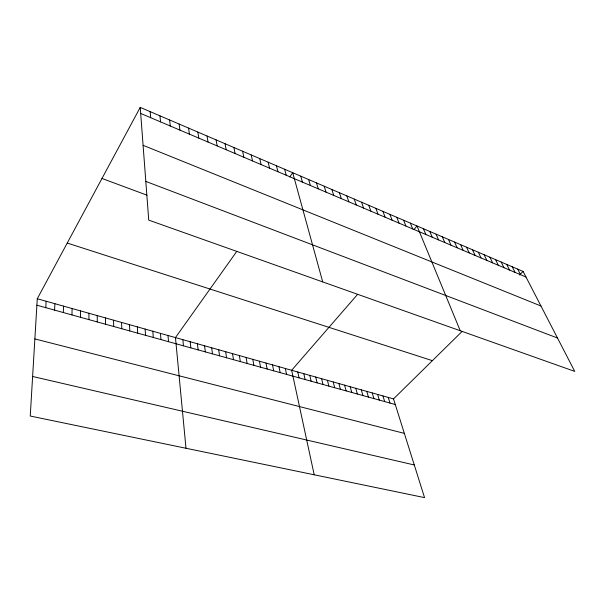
<?xml version="1.0" encoding="UTF-8"?>
<svg xmlns="http://www.w3.org/2000/svg" width="605" height="605" viewBox="0 0 605 605"><rect width="100%" height="100%" fill="white"/><g stroke="black" fill="none" stroke-linecap="round" stroke-linejoin="round"><path stroke-width="0.91" d="M88.935 319.637L88.935 313.269M80.495 317.3L80.556 310.909M71.965 314.933L72.086 308.527M63.336 312.543L63.525 306.122M54.616 310.131L54.873 303.687M45.798 307.688L46.124 301.229M37.276 298.741L30.25 416.036L424.551 497.62L393.507 398.907L37.276 298.741L140.224 107.38L523.106 271.433L574.75 371.409L148.739 220.122L140.224 107.38M236.774 251.4L175.458 337.598L185.992 448.26M289.712 176.978L292.729 172.727L322.715 281.907M357.563 294.408L291.655 370.268L314.199 474.781M414.062 229.378L417.019 225.975L460.246 330.746M393.507 398.907L462.038 331.502M519.483 274.995L523.106 271.433M32.617 376.484L414.289 464.98M34.863 338.921L404.352 433.384M36.882 305.215L395.269 404.511M67.231 243.051L432.393 360.656M101.98 178.467L146.924 195.158M145.82 181.409L557.5 338.013M143.09 145.313L540.968 306.009M140.685 113.445L525.995 277.029M517.698 269.119L520.565 274.723M512.238 266.782L515.082 272.394M506.725 264.415L509.546 270.049M501.159 262.033L503.957 267.675M495.533 259.621L498.308 265.277M489.853 257.185L492.606 262.85M484.121 254.728L486.844 260.407M478.328 252.247L481.02 257.934M472.475 249.744L475.144 255.439M466.561 247.211L469.208 252.92M460.594 244.647L463.203 250.372M454.559 242.06L457.146 247.8M448.464 239.451L451.02 245.199M442.3 236.812L444.826 242.567M436.084 234.15L438.572 239.913M429.792 231.45L432.25 237.228M423.439 228.728L425.867 234.521M410.349 223.116L412.701 228.932M403.603 220.228L405.925 226.051M396.782 217.308L399.066 223.139M389.892 214.351L392.131 220.197M382.92 211.364L385.12 217.218M375.864 208.347L378.027 214.208M368.74 205.292L370.857 211.168M361.525 202.199L363.605 208.09M354.235 199.075L356.269 204.974M346.854 195.914L348.843 201.82M339.39 192.715L341.333 198.629M331.842 189.486L333.741 195.407M324.204 186.211L326.05 192.14M388.251 397.432L389.991 403.051M382.957 395.942L384.674 401.576M316.476 182.899L318.268 188.843M377.618 394.437L379.305 400.086M372.226 392.925L373.898 398.589M308.656 179.549L310.403 185.501M366.796 391.397L368.437 397.077M300.738 176.161L302.432 182.12M361.314 389.854L362.932 395.549M355.785 388.304L357.381 394.014M350.212 386.731L351.777 392.464M344.585 385.151L346.128 390.898M284.63 169.256L286.21 175.231M338.913 383.555L340.426 389.317M333.189 381.944L334.671 387.722M276.424 165.74L277.952 171.722M327.411 380.326L328.87 386.111M321.588 378.685L323.01 384.493M268.121 162.178L269.588 168.175M315.712 377.028L317.103 382.852M259.719 158.578L261.126 164.575M309.775 375.365L311.144 381.203M303.793 373.678L305.124 379.532M251.204 154.933L252.55 160.938M297.751 371.984L299.051 377.853M242.59 151.242L243.876 157.255M285.341 368.49L286.573 374.397M278.958 366.698L280.16 372.62M233.87 147.507L235.08 153.526M272.515 364.883L273.679 370.82M225.037 143.718L226.187 149.745M266.011 363.06L267.145 369.012M259.447 361.215L260.543 367.182M216.091 139.884L217.172 145.918M252.822 359.347L253.873 365.337M246.129 357.464L247.143 363.469M207.031 136.004L208.037 142.039M239.368 355.566L240.351 361.586M232.547 353.645L233.485 359.688M197.858 132.071L198.788 138.114M225.657 351.709L226.55 357.767M188.563 128.094L189.425 134.136M218.7 349.75L219.554 355.823M211.667 347.777L212.484 353.865M179.148 124.055L179.935 130.105M204.573 345.78L205.345 351.891M197.404 343.769L198.13 349.887M169.604 119.971L170.315 126.029M190.159 341.727L190.84 347.875M159.939 115.827L160.567 121.885M182.846 339.67L183.481 345.833M150.153 111.63L150.69 117.695M167.993 335.495L168.538 341.689M160.454 333.378L160.945 339.587M152.838 331.238L153.277 337.461M145.139 329.067L145.525 335.314M137.358 326.882L137.698 333.143M129.5 324.673L129.788 330.958M121.56 322.442L121.786 328.742M113.528 320.181L113.702 326.496M105.421 317.905L105.535 324.235M97.224 315.598L97.276 321.951"/></g></svg>
